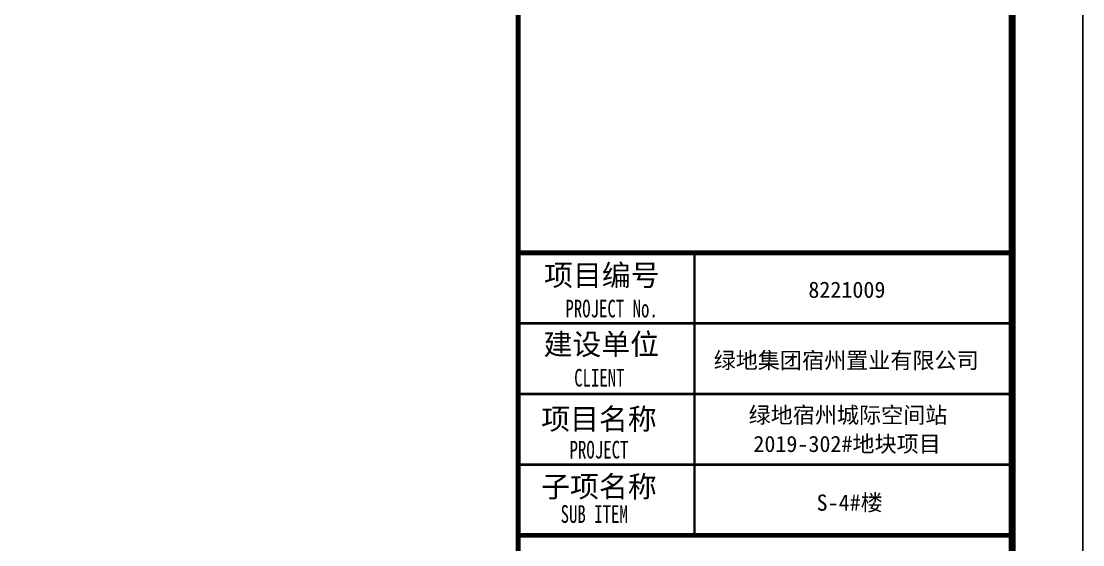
# Model space of a CAD drawing. Extents: x 1188826 to 1909461, y 608442 to 1651179.
# Drawn here: x 1850511 to 1865551, y 1024668 to 1032079 of the extents above; entities that cross this region are included whole.
import ezdxf

# ---------------------------------------------------------------- set-up
doc = ezdxf.new("R2010")
doc.units = 0
doc.header["$LTSCALE"] = 1000
doc.header["$MEASUREMENT"] = 0
doc.layers.add('WALL', color=9, linetype='Continuous', lineweight=40)
doc.layers.add('图签', color=147, linetype='Continuous', lineweight=18)
doc.layers.add('图框', color=140, linetype='Continuous')
doc.layers.add('图签文字', color=147, linetype='Continuous')
doc.styles.add('宋体', font='', dxfattribs={"height": 50})
doc.styles.add('建筑图签-1', font='simhei.ttf', dxfattribs={"width": 0.7})
doc.styles.get('宋体').set_extended_font_data('SimSun')

# ---------------------------------------------------------------- blocks, each defined once
blk = doc.blocks.new('21414122312')
at = {"layer": '图框'}
for points, const_width in [([(0, 0), (0, 40000)], 70), ([(0, 17700), (7000, 17700)], 70), ([(0, 17700), (7000, 17700)], 70), ([(2500, 13700), (2500, 17700)], 35), ([(0, 16700), (7000, 16700)], 35), ([(0, 15700), (7000, 15700)], 35), ([(0, 14700), (7000, 14700)], 35), ([(7000, 13700), (0, 13700)], 70)]:
    blk.add_lwpolyline(points, dxfattribs=dict(at, const_width=const_width))
at = {"layer": '图签', "color": 2, "style": '宋体'}
for s, height, p in [('8221009 ', 229.3, (4112, 17062)), ('绿地集团宿州置业有限公司', 229.34, (2771, 16062)), ('绿地宿州城际空间站', 229.3, (3266, 15288)), ('2019-302#地块项目', 229.34, (3333, 14879)), ('S-4#楼', 229.3, (4229, 14048))]:
    blk.add_text(s, height=height, dxfattribs=at).set_placement(p)
at = {"layer": '图签文字', "color": 7, "style": '建筑图签-1'}
for s, p in [('项目编号', (368, 17232)), ('建设单位', (360, 16255)), ('项目名称', (327, 15197)), ('子项名称', (327, 14240))]:
    blk.add_text(s, height=300, dxfattribs=at).set_placement(p)
at = {"layer": '图签文字', "style": '建筑图签-1', "width": 0.7}
for s, p in [('PROJECT No.', (670, 16785, -1799)), ('CLIENT', (794, 15806)), ('PROJECT', (729, 14787)), ('SUB ITEM', (602, 13876))]:
    blk.add_text(s, height=250, dxfattribs=at).set_placement(p)

msp = doc.modelspace()

# ---------------------------------------------------------------- linework, layer by layer
at = {"layer": '图框'}
msp.add_lwpolyline([(1791251, 1010102), (1865551, 1010102), (1865551, 1052102), (1791251, 1052102)], close=True, dxfattribs=at)
at = {"layer": '图框', "const_width": 100}
msp.add_lwpolyline([(1793751, 1011102), (1864551, 1011102), (1864551, 1051102), (1793751, 1051102)], close=True, dxfattribs=at)

# ---------------------------------------------------------------- block references
at = {"layer": 'WALL'}
msp.add_blockref('21414122312', (1857551, 1011102), dxfattribs=at)

doc.saveas('drawing.dxf')
